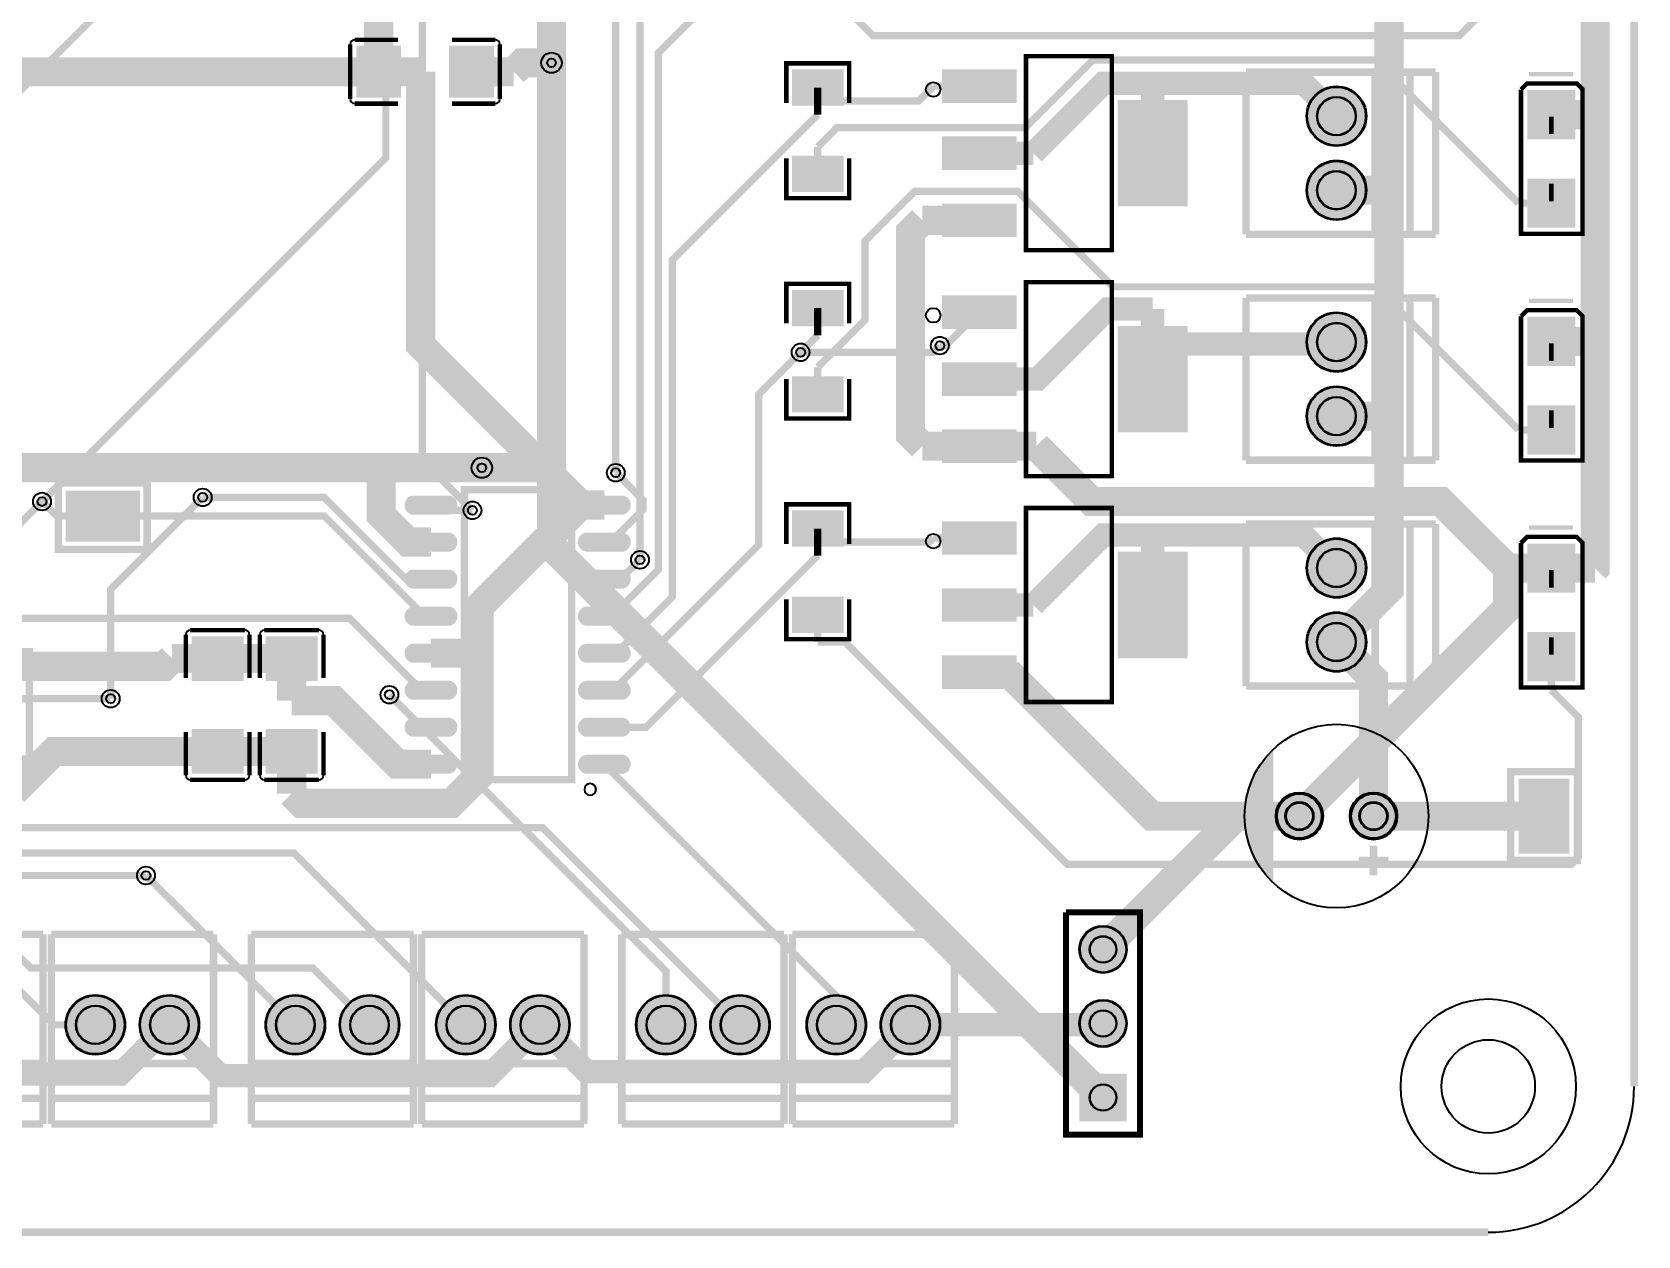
# Model space of a CAD drawing. Header units: millimetres. Extents: x 0 to 140, y -140 to 0.
# Drawn here: x 85.1 to 140.1, y -140.1 to -98.8 of the extents above; entities that cross this region are included whole.
import ezdxf

# ---------------------------------------------------------------- set-up
doc = ezdxf.new("R2010")
doc.units = ezdxf.units.MM
for name, color, linetype, true_color in [('BoardOutLine', 7, 'Continuous', 0xff00ff), ('BottomLayer', 7, 'Continuous', 0x0000ff), ('BottomSolderMaskLayer', 7, 'Continuous', 0xaa00ff), ('Document', 7, 'Continuous', 0xffffff), ('Hole', 7, 'Continuous', 0x222222), ('Multi-Layer', 7, 'Continuous', 0xc0c0c0), ('TopLayer', 7, 'Continuous', 0xff0000), ('TopPasteMaskLayer', 7, 'Continuous', 0x808080), ('TopSilkLayer', 7, 'Continuous', 0xffcc00), ('TopSolderMaskLayer', 7, 'Continuous', 0x800080)]:
    doc.layers.add(name, color=color, linetype=linetype, true_color=true_color)

msp = doc.modelspace()

# ---------------------------------------------------------------- hatches: boundary and pattern name
at = {"layer": 'BottomSolderMaskLayer'}
for points in [[(128.769, -101.727, 1), (130.82, -101.727, 1)], [(128.769, -104.267, 1), (130.82, -104.267, 1)], [(128.769, -109.474, 1), (130.82, -109.474, 1)], [(128.769, -112.014, 1), (130.82, -112.014, 1)], [(128.769, -117.221, 1), (130.82, -117.221, 1)], [(128.769, -119.761, 1), (130.82, -119.761, 1)], [(127.711, -125.73, 1), (129.337, -125.73, 1)], [(130.251, -125.73, 1), (131.877, -125.73, 1)], [(120.98, -130.302, 1), (122.606, -130.302, 1)], [(86.224, -132.888, 1), (88.275, -132.888, 1)], [(88.764, -132.888, 1), (90.815, -132.888, 1)], [(93.082, -132.888, 1), (95.133, -132.888, 1)], [(95.622, -132.888, 1), (97.673, -132.888, 1)], [(98.924, -132.888, 1), (100.975, -132.888, 1)], [(101.464, -132.888, 1), (103.515, -132.888, 1)], [(105.782, -132.888, 1), (107.833, -132.888, 1)], [(108.322, -132.888, 1), (110.373, -132.888, 1)], [(111.624, -132.888, 1), (113.675, -132.888, 1)], [(114.164, -132.888, 1), (116.215, -132.888, 1)], [(120.98, -132.842, 1), (122.606, -132.842, 1)], [(120.98, -136.195), (120.98, -134.569), (122.606, -134.569), (122.606, -136.195)]]:
    msp.add_hatch(color=256, dxfattribs=at).paths.add_polyline_path(points)
at = {"layer": 'Document'}
for points in [[(137.085, -101.743), (137.235, -101.743), (137.235, -102.343), (137.085, -102.343)], [(136.66, -104.418), (137.66, -104.418), (137.66, -104.268), (136.66, -104.268)], [(137.085, -104.643), (137.235, -104.643), (137.235, -104.043), (137.085, -104.043)], [(137.085, -109.519), (137.235, -109.519), (137.235, -110.119), (137.085, -110.119)], [(136.66, -112.194), (137.66, -112.194), (137.66, -112.044), (136.66, -112.044)], [(137.085, -112.419), (137.235, -112.419), (137.235, -111.819), (137.085, -111.819)], [(137.085, -117.295), (137.235, -117.295), (137.235, -117.895), (137.085, -117.895)], [(136.66, -119.97), (137.66, -119.97), (137.66, -119.82), (136.66, -119.82)], [(137.085, -120.195), (137.235, -120.195), (137.235, -119.595), (137.085, -119.595)]]:
    msp.add_hatch(color=256, dxfattribs=at).paths.add_polyline_path(points)
at = {"layer": 'Multi-Layer'}
for points in [[(128.794, -101.727, 1), (130.794, -101.727, 1)], [(128.794, -104.267, 1), (130.794, -104.267, 1)], [(128.794, -109.474, 1), (130.794, -109.474, 1)], [(128.794, -112.014, 1), (130.794, -112.014, 1)], [(128.794, -117.221, 1), (130.794, -117.221, 1)], [(128.794, -119.761, 1), (130.794, -119.761, 1)], [(127.762, -125.73, 1), (129.286, -125.73, 1)], [(130.302, -125.73, 1), (131.826, -125.73, 1)], [(121.006, -130.302, 1), (122.581, -130.302, 1)], [(86.249, -132.888, 1), (88.249, -132.888, 1)], [(88.789, -132.888, 1), (90.789, -132.888, 1)], [(93.107, -132.888, 1), (95.107, -132.888, 1)], [(95.647, -132.888, 1), (97.647, -132.888, 1)], [(98.949, -132.888, 1), (100.949, -132.888, 1)], [(101.489, -132.888, 1), (103.489, -132.888, 1)], [(105.807, -132.888, 1), (107.807, -132.888, 1)], [(108.347, -132.888, 1), (110.347, -132.888, 1)], [(111.649, -132.888, 1), (113.649, -132.888, 1)], [(114.189, -132.888, 1), (116.189, -132.888, 1)], [(121.006, -132.842, 1), (122.581, -132.842, 1)], [(121.006, -136.17), (121.006, -134.595), (122.581, -134.595), (122.581, -136.17)]]:
    msp.add_hatch(color=256, dxfattribs=at).paths.add_polyline_path(points)
at = {"layer": 'TopLayer'}
for points in [[(97.702, -101.067), (97.702, -99.339), (96.217, -99.339), (96.217, -101.067)], [(99.402, -101.067), (99.402, -99.339), (100.887, -99.339), (100.887, -101.067)], [(112.865, -101.35), (111.164, -101.35), (111.164, -100.143), (112.865, -100.143)], [(118.803, -101.247), (116.303, -101.247), (116.303, -100.147), (118.803, -100.147)], [(122.323, -104.797), (122.323, -101.197), (124.663, -101.197), (124.663, -104.797)], [(137.96, -100.858), (137.96, -102.493), (136.36, -102.493), (136.36, -100.858)], [(118.803, -103.547), (116.303, -103.547), (116.303, -102.447), (118.803, -102.447)], [(112.865, -103.1), (111.164, -103.1), (111.164, -104.308), (112.865, -104.308)], [(137.96, -103.892), (137.96, -105.527), (136.36, -105.527), (136.36, -103.892)], [(118.803, -105.847), (116.303, -105.847), (116.303, -104.747), (118.803, -104.747)], [(112.865, -108.912), (111.164, -108.912), (111.164, -107.704), (112.865, -107.704)], [(118.803, -108.994), (116.303, -108.994), (116.303, -107.894), (118.803, -107.894)], [(122.323, -112.544), (122.323, -108.944), (124.663, -108.944), (124.663, -112.544)], [(137.96, -108.634), (137.96, -110.269), (136.36, -110.269), (136.36, -108.634)], [(118.803, -111.294), (116.303, -111.294), (116.303, -110.194), (118.803, -110.194)], [(112.865, -110.662), (111.164, -110.662), (111.164, -111.869), (112.865, -111.869)], [(137.96, -111.669), (137.96, -113.304), (136.36, -113.304), (136.36, -111.669)], [(118.803, -113.594), (116.303, -113.594), (116.303, -112.494), (118.803, -112.494)], [(86.253, -114.593), (88.753, -114.593), (88.753, -116.293), (86.253, -116.293)], [(99.355, -114.762, -0.785398), (99.355, -115.362), (98.155, -115.362, -0.785398), (98.155, -114.762)], [(105.299, -114.762, -0.785398), (105.299, -115.362), (104.099, -115.362, -0.785398), (104.099, -114.762)], [(112.865, -116.473), (111.164, -116.473), (111.164, -115.266), (112.865, -115.266)], [(99.355, -116.032, -0.785398), (99.355, -116.632), (98.155, -116.632, -0.785398), (98.155, -116.032)], [(105.299, -116.032, -0.785398), (105.299, -116.632), (104.099, -116.632, -0.785398), (104.099, -116.032)], [(118.803, -116.741), (116.303, -116.741), (116.303, -115.641), (118.803, -115.641)], [(122.323, -120.291), (122.323, -116.691), (124.663, -116.691), (124.663, -120.291)], [(137.96, -116.41), (137.96, -118.045), (136.36, -118.045), (136.36, -116.41)], [(99.355, -117.302, -0.785398), (99.355, -117.902), (98.155, -117.902, -0.785398), (98.155, -117.302)], [(105.299, -117.302, -0.785398), (105.299, -117.902), (104.099, -117.902, -0.785398), (104.099, -117.302)], [(112.865, -118.223), (111.164, -118.223), (111.164, -119.431), (112.865, -119.431)], [(118.803, -119.041), (116.303, -119.041), (116.303, -117.941), (118.803, -117.941)], [(99.355, -118.572, -0.785398), (99.355, -119.172), (98.155, -119.172, -0.785398), (98.155, -118.572)], [(105.299, -118.572, -0.785398), (105.299, -119.172), (104.099, -119.172, -0.785398), (104.099, -118.572)], [(137.96, -119.445), (137.96, -121.08), (136.36, -121.08), (136.36, -119.445)], [(90.576, -121.07), (92.304, -121.07), (92.304, -119.585), (90.576, -119.585)], [(93.116, -121.07), (94.844, -121.07), (94.844, -119.585), (93.116, -119.585)], [(99.355, -119.842, -0.785398), (99.355, -120.442), (98.155, -120.442, -0.785398), (98.155, -119.842)], [(105.299, -119.842, -0.785398), (105.299, -120.442), (104.099, -120.442, -0.785398), (104.099, -119.842)], [(118.803, -121.341), (116.303, -121.341), (116.303, -120.241), (118.803, -120.241)], [(99.355, -121.112, -0.785398), (99.355, -121.712), (98.155, -121.712, -0.785398), (98.155, -121.112)], [(105.299, -121.112, -0.785398), (105.299, -121.712), (104.099, -121.712, -0.785398), (104.099, -121.112)], [(99.355, -122.382, -0.785398), (99.355, -122.982), (98.155, -122.982, -0.785398), (98.155, -122.382)], [(105.299, -122.382, -0.785398), (105.299, -122.982), (104.099, -122.982, -0.785398), (104.099, -122.382)], [(90.576, -122.77), (92.304, -122.77), (92.304, -124.255), (90.576, -124.255)], [(93.116, -122.77), (94.844, -122.77), (94.844, -124.255), (93.116, -124.255)], [(99.355, -123.652, -0.785398), (99.355, -124.252), (98.155, -124.252, -0.785398), (98.155, -123.652)], [(105.299, -123.652, -0.785398), (105.299, -124.252), (104.099, -124.252, -0.785398), (104.099, -123.652)], [(136.056, -126.98), (136.056, -124.48), (137.756, -124.48), (137.756, -126.98)]]:
    msp.add_hatch(color=256, dxfattribs=at).paths.add_polyline_path(points)
at = {"layer": 'TopPasteMaskLayer'}
for points in [[(97.702, -100.967), (97.702, -100.597), (97.602, -100.497), (97.297, -100.497), (97.197, -100.397), (97.197, -100.009), (97.297, -99.909), (97.602, -99.909), (97.702, -99.809), (97.702, -99.439), (97.602, -99.339), (96.317, -99.339), (96.217, -99.439), (96.217, -100.967), (96.317, -101.067), (97.602, -101.067)], [(99.402, -100.967), (99.402, -100.597), (99.502, -100.497), (99.807, -100.497), (99.907, -100.397), (99.907, -100.009), (99.807, -99.909), (99.502, -99.909), (99.402, -99.809), (99.402, -99.439), (99.502, -99.339), (100.787, -99.339), (100.887, -99.439), (100.887, -100.967), (100.787, -101.067), (99.502, -101.067)], [(112.765, -101.35), (112.403, -101.35), (112.303, -101.25), (112.303, -101.04), (112.203, -100.94), (111.825, -100.94), (111.725, -101.04), (111.725, -101.25), (111.625, -101.35), (111.264, -101.35), (111.164, -101.25), (111.164, -100.243), (111.264, -100.143), (112.765, -100.143), (112.865, -100.243), (112.865, -101.25)], [(118.803, -101.247), (116.303, -101.247), (116.303, -100.147), (118.803, -100.147)], [(122.323, -104.797), (122.323, -101.197), (124.663, -101.197), (124.663, -104.797)], [(136.46, -102.493), (136.831, -102.493), (136.931, -102.393), (136.931, -102.037), (137.031, -101.937), (137.29, -101.937), (137.39, -102.037), (137.39, -102.393), (137.49, -102.493), (137.86, -102.493), (137.96, -102.393), (137.96, -100.958), (137.86, -100.858), (136.46, -100.858), (136.36, -100.958), (136.36, -102.393)], [(118.803, -103.547), (116.303, -103.547), (116.303, -102.447), (118.803, -102.447)], [(112.765, -103.1), (112.403, -103.1), (112.303, -103.2), (112.303, -103.411), (112.203, -103.511), (111.825, -103.511), (111.725, -103.411), (111.725, -103.2), (111.625, -103.1), (111.264, -103.1), (111.164, -103.2), (111.164, -104.208), (111.264, -104.308), (112.765, -104.308), (112.865, -104.208), (112.865, -103.2)], [(137.86, -103.893), (137.49, -103.893), (137.39, -103.993), (137.39, -104.348), (137.29, -104.448), (137.031, -104.448), (136.931, -104.348), (136.931, -103.993), (136.831, -103.893), (136.46, -103.893), (136.36, -103.993), (136.36, -105.428), (136.46, -105.528), (137.86, -105.528), (137.96, -105.428), (137.96, -103.993)], [(118.803, -105.847), (116.303, -105.847), (116.303, -104.747), (118.803, -104.747)], [(112.765, -108.912), (112.403, -108.912), (112.303, -108.812), (112.303, -108.601), (112.203, -108.501), (111.825, -108.501), (111.725, -108.601), (111.725, -108.812), (111.625, -108.912), (111.264, -108.912), (111.164, -108.812), (111.164, -107.804), (111.264, -107.704), (112.765, -107.704), (112.865, -107.804), (112.865, -108.812)], [(118.803, -108.994), (116.303, -108.994), (116.303, -107.894), (118.803, -107.894)], [(122.323, -112.544), (122.323, -108.944), (124.663, -108.944), (124.663, -112.544)], [(136.46, -110.269), (136.831, -110.269), (136.931, -110.169), (136.931, -109.813), (137.031, -109.713), (137.29, -109.713), (137.39, -109.813), (137.39, -110.169), (137.49, -110.269), (137.86, -110.269), (137.96, -110.169), (137.96, -108.734), (137.86, -108.634), (136.46, -108.634), (136.36, -108.734), (136.36, -110.169)], [(118.803, -111.294), (116.303, -111.294), (116.303, -110.194), (118.803, -110.194)], [(112.765, -110.662), (112.403, -110.662), (112.303, -110.762), (112.303, -110.972), (112.203, -111.072), (111.825, -111.072), (111.725, -110.972), (111.725, -110.762), (111.625, -110.662), (111.264, -110.662), (111.164, -110.762), (111.164, -111.769), (111.264, -111.869), (112.765, -111.869), (112.865, -111.769), (112.865, -110.762)], [(137.86, -111.669), (137.49, -111.669), (137.39, -111.769), (137.39, -112.125), (137.29, -112.225), (137.031, -112.225), (136.931, -112.125), (136.931, -111.769), (136.831, -111.669), (136.46, -111.669), (136.36, -111.769), (136.36, -113.204), (136.46, -113.304), (137.86, -113.304), (137.96, -113.204), (137.96, -111.769)], [(118.803, -113.594), (116.303, -113.594), (116.303, -112.494), (118.803, -112.494)], [(86.253, -114.593), (88.753, -114.593), (88.753, -116.293), (86.253, -116.293)], [(99.355, -114.762, -0.785398), (99.355, -115.362), (98.155, -115.362, -0.785398), (98.155, -114.762)], [(105.299, -114.762, -0.785398), (105.299, -115.362), (104.099, -115.362, -0.785398), (104.099, -114.762)], [(112.765, -116.473), (112.403, -116.473), (112.303, -116.373), (112.303, -116.163), (112.203, -116.063), (111.825, -116.063), (111.725, -116.163), (111.725, -116.373), (111.625, -116.473), (111.264, -116.473), (111.164, -116.373), (111.164, -115.366), (111.264, -115.266), (112.765, -115.266), (112.865, -115.366), (112.865, -116.373)], [(99.355, -116.032, -0.785398), (99.355, -116.632), (98.155, -116.632, -0.785398), (98.155, -116.032)], [(105.299, -116.032, -0.785398), (105.299, -116.632), (104.099, -116.632, -0.785398), (104.099, -116.032)], [(118.803, -116.741), (116.303, -116.741), (116.303, -115.641), (118.803, -115.641)], [(122.323, -120.291), (122.323, -116.691), (124.663, -116.691), (124.663, -120.291)], [(136.46, -118.045), (136.831, -118.045), (136.931, -117.945), (136.931, -117.589), (137.031, -117.489), (137.29, -117.489), (137.39, -117.589), (137.39, -117.945), (137.49, -118.045), (137.86, -118.045), (137.96, -117.945), (137.96, -116.51), (137.86, -116.41), (136.46, -116.41), (136.36, -116.51), (136.36, -117.945)], [(99.355, -117.302, -0.785398), (99.355, -117.902), (98.155, -117.902, -0.785398), (98.155, -117.302)], [(105.299, -117.302, -0.785398), (105.299, -117.902), (104.099, -117.902, -0.785398), (104.099, -117.302)], [(112.765, -118.223), (112.403, -118.223), (112.303, -118.323), (112.303, -118.534), (112.203, -118.634), (111.825, -118.634), (111.725, -118.534), (111.725, -118.323), (111.625, -118.223), (111.264, -118.223), (111.164, -118.323), (111.164, -119.331), (111.264, -119.431), (112.765, -119.431), (112.865, -119.331), (112.865, -118.323)], [(118.803, -119.041), (116.303, -119.041), (116.303, -117.941), (118.803, -117.941)], [(99.355, -118.572, -0.785398), (99.355, -119.172), (98.155, -119.172, -0.785398), (98.155, -118.572)], [(105.299, -118.572, -0.785398), (105.299, -119.172), (104.099, -119.172, -0.785398), (104.099, -118.572)], [(137.86, -119.445), (137.49, -119.445), (137.39, -119.545), (137.39, -119.901), (137.29, -120.001), (137.031, -120.001), (136.931, -119.901), (136.931, -119.545), (136.831, -119.445), (136.46, -119.445), (136.36, -119.545), (136.36, -120.98), (136.46, -121.08), (137.86, -121.08), (137.96, -120.98), (137.96, -119.545)], [(90.676, -121.07), (91.046, -121.07), (91.146, -120.97), (91.146, -120.665), (91.246, -120.565), (91.634, -120.565), (91.734, -120.665), (91.734, -120.97), (91.834, -121.07), (92.204, -121.07), (92.304, -120.97), (92.304, -119.685), (92.204, -119.585), (90.676, -119.585), (90.576, -119.685), (90.576, -120.97)], [(93.216, -121.07), (93.586, -121.07), (93.686, -120.97), (93.686, -120.665), (93.786, -120.565), (94.174, -120.565), (94.274, -120.665), (94.274, -120.97), (94.374, -121.07), (94.744, -121.07), (94.844, -120.97), (94.844, -119.685), (94.744, -119.585), (93.216, -119.585), (93.116, -119.685), (93.116, -120.97)], [(99.355, -119.842, -0.785398), (99.355, -120.442), (98.155, -120.442, -0.785398), (98.155, -119.842)], [(105.299, -119.842, -0.785398), (105.299, -120.442), (104.099, -120.442, -0.785398), (104.099, -119.842)], [(118.803, -121.341), (116.303, -121.341), (116.303, -120.241), (118.803, -120.241)], [(99.355, -121.112, -0.785398), (99.355, -121.712), (98.155, -121.712, -0.785398), (98.155, -121.112)], [(105.299, -121.112, -0.785398), (105.299, -121.712), (104.099, -121.712, -0.785398), (104.099, -121.112)], [(99.355, -122.382, -0.785398), (99.355, -122.982), (98.155, -122.982, -0.785398), (98.155, -122.382)], [(105.299, -122.382, -0.785398), (105.299, -122.982), (104.099, -122.982, -0.785398), (104.099, -122.382)], [(90.676, -122.77), (91.046, -122.77), (91.146, -122.87), (91.146, -123.175), (91.246, -123.275), (91.634, -123.275), (91.734, -123.175), (91.734, -122.87), (91.834, -122.77), (92.204, -122.77), (92.304, -122.87), (92.304, -124.155), (92.204, -124.255), (90.676, -124.255), (90.576, -124.155), (90.576, -122.87)], [(93.216, -122.77), (93.586, -122.77), (93.686, -122.87), (93.686, -123.175), (93.786, -123.275), (94.174, -123.275), (94.274, -123.175), (94.274, -122.87), (94.374, -122.77), (94.744, -122.77), (94.844, -122.87), (94.844, -124.155), (94.744, -124.255), (93.216, -124.255), (93.116, -124.155), (93.116, -122.87)], [(99.355, -123.652, -0.785398), (99.355, -124.252), (98.155, -124.252, -0.785398), (98.155, -123.652)], [(105.299, -123.652, -0.785398), (105.299, -124.252), (104.099, -124.252, -0.785398), (104.099, -123.652)], [(136.056, -126.98), (136.056, -124.48), (137.756, -124.48), (137.756, -126.98)]]:
    msp.add_hatch(color=256, dxfattribs=at).paths.add_polyline_path(points)
at = {"layer": 'TopSilkLayer'}
for points in [[(136.399, -100.359), (137.901, -100.359), (137.901, -100.206), (136.399, -100.206)], [(136.399, -108.135), (137.901, -108.135), (137.901, -107.983), (136.399, -107.983)], [(136.399, -115.911), (137.901, -115.911), (137.901, -115.759), (136.399, -115.759)], [(127.635, -128.016), (127.577, -127.962), (127.52, -127.907), (127.465, -127.85), (127.411, -127.792), (127.359, -127.733), (127.308, -127.672), (127.259, -127.609), (127.211, -127.546), (127.166, -127.481), (127.121, -127.416), (127.079, -127.349), (127.038, -127.281), (126.999, -127.212), (126.962, -127.142), (126.926, -127.071), (126.893, -126.999), (126.861, -126.927), (126.831, -126.853), (126.803, -126.779), (126.777, -126.704), (126.753, -126.629), (126.731, -126.552), (126.711, -126.476), (126.693, -126.399), (126.676, -126.321), (126.662, -126.243), (126.65, -126.165), (126.64, -126.086), (126.632, -126.007), (126.626, -125.928), (126.622, -125.849), (126.62, -125.77), (126.62, -125.691), (126.622, -125.611), (126.626, -125.532), (126.632, -125.453), (126.64, -125.374), (126.65, -125.296), (126.662, -125.217), (126.676, -125.139), (126.693, -125.062), (126.711, -124.985), (126.731, -124.908), (126.753, -124.832), (126.777, -124.756), (126.803, -124.682), (126.831, -124.607), (126.861, -124.534), (126.893, -124.461), (126.926, -124.39), (126.962, -124.319), (126.999, -124.249), (127.038, -124.18), (127.079, -124.112), (127.121, -124.045), (127.166, -123.979), (127.211, -123.914), (127.259, -123.851), (127.308, -123.789), (127.359, -123.728), (127.411, -123.668), (127.465, -123.61), (127.52, -123.553), (127.577, -123.498), (127.635, -123.444)]]:
    msp.add_hatch(color=256, dxfattribs=at).paths.add_polyline_path(points)
at = {"layer": 'TopSolderMaskLayer'}
for points in [[(97.727, -101.092), (97.727, -99.313), (96.191, -99.313), (96.191, -101.092)], [(99.377, -101.092), (99.377, -99.313), (100.912, -99.313), (100.912, -101.092)], [(112.9, -101.368), (111.128, -101.368), (111.128, -100.125), (112.9, -100.125)], [(118.829, -101.273), (116.278, -101.273), (116.278, -100.122), (118.829, -100.122)], [(128.769, -101.727, 1), (130.82, -101.727, 1)], [(122.298, -104.823), (122.298, -101.172), (124.689, -101.172), (124.689, -104.823)], [(137.985, -100.832), (137.985, -102.519), (136.335, -102.519), (136.335, -100.832)], [(118.829, -103.573), (116.278, -103.573), (116.278, -102.422), (118.829, -102.422)], [(112.9, -103.082), (111.128, -103.082), (111.128, -104.326), (112.9, -104.326)], [(128.769, -104.267, 1), (130.82, -104.267, 1)], [(137.985, -103.867), (137.985, -105.553), (136.335, -105.553), (136.335, -103.867)], [(118.829, -105.873), (116.278, -105.873), (116.278, -104.722), (118.829, -104.722)], [(112.9, -108.93), (111.128, -108.93), (111.128, -107.686), (112.9, -107.686)], [(118.829, -109.02), (116.278, -109.02), (116.278, -107.869), (118.829, -107.869)], [(122.298, -112.57), (122.298, -108.919), (124.689, -108.919), (124.689, -112.57)], [(128.769, -109.474, 1), (130.82, -109.474, 1)], [(137.985, -108.608), (137.985, -110.295), (136.335, -110.295), (136.335, -108.608)], [(118.829, -111.32), (116.278, -111.32), (116.278, -110.169), (118.829, -110.169)], [(112.9, -110.644), (111.128, -110.644), (111.128, -111.887), (112.9, -111.887)], [(128.769, -112.014, 1), (130.82, -112.014, 1)], [(137.985, -111.643), (137.985, -113.33), (136.335, -113.33), (136.335, -111.643)], [(118.829, -113.62), (116.278, -113.62), (116.278, -112.469), (118.829, -112.469)], [(86.228, -114.568), (88.778, -114.568), (88.778, -116.318), (86.228, -116.318)], [(99.406, -114.737, -0.785398), (99.406, -115.388), (98.105, -115.388, -0.785398), (98.105, -114.737)], [(105.35, -114.737, -0.785398), (105.35, -115.388), (104.048, -115.388, -0.785398), (104.048, -114.737)], [(112.9, -116.491), (111.128, -116.491), (111.128, -115.248), (112.9, -115.248)], [(99.406, -116.007, -0.785398), (99.406, -116.658), (98.105, -116.658, -0.785398), (98.105, -116.007)], [(105.35, -116.007, -0.785398), (105.35, -116.658), (104.048, -116.658, -0.785398), (104.048, -116.007)], [(118.829, -116.767), (116.278, -116.767), (116.278, -115.616), (118.829, -115.616)], [(122.298, -120.317), (122.298, -116.666), (124.689, -116.666), (124.689, -120.317)], [(128.769, -117.221, 1), (130.82, -117.221, 1)], [(137.985, -116.384), (137.985, -118.071), (136.335, -118.071), (136.335, -116.384)], [(99.406, -117.277, -0.785398), (99.406, -117.928), (98.105, -117.928, -0.785398), (98.105, -117.277)], [(105.35, -117.277, -0.785398), (105.35, -117.928), (104.048, -117.928, -0.785398), (104.048, -117.277)], [(112.9, -118.205), (111.128, -118.205), (111.128, -119.449), (112.9, -119.449)], [(118.829, -119.067), (116.278, -119.067), (116.278, -117.916), (118.829, -117.916)], [(99.406, -118.547, -0.785398), (99.406, -119.198), (98.105, -119.198, -0.785398), (98.105, -118.547)], [(105.35, -118.547, -0.785398), (105.35, -119.198), (104.048, -119.198, -0.785398), (104.048, -118.547)], [(128.769, -119.761, 1), (130.82, -119.761, 1)], [(137.985, -119.419), (137.985, -121.106), (136.335, -121.106), (136.335, -119.419)], [(90.547, -121.092), (92.334, -121.092), (92.334, -119.563), (90.547, -119.563)], [(93.087, -121.092), (94.874, -121.092), (94.874, -119.563), (93.087, -119.563)], [(99.406, -119.817, -0.785398), (99.406, -120.468), (98.105, -120.468, -0.785398), (98.105, -119.817)], [(105.35, -119.817, -0.785398), (105.35, -120.468), (104.048, -120.468, -0.785398), (104.048, -119.817)], [(118.829, -121.367), (116.278, -121.367), (116.278, -120.216), (118.829, -120.216)], [(99.406, -121.087, -0.785398), (99.406, -121.738), (98.105, -121.738, -0.785398), (98.105, -121.087)], [(105.35, -121.087, -0.785398), (105.35, -121.738), (104.048, -121.738, -0.785398), (104.048, -121.087)], [(90.547, -122.748), (92.334, -122.748), (92.334, -124.277), (90.547, -124.277)], [(93.087, -122.748), (94.874, -122.748), (94.874, -124.277), (93.087, -124.277)], [(99.406, -122.357, -0.785398), (99.406, -123.008), (98.105, -123.008, -0.785398), (98.105, -122.357)], [(105.35, -122.357, -0.785398), (105.35, -123.008), (104.048, -123.008, -0.785398), (104.048, -122.357)], [(99.406, -123.627, -0.785398), (99.406, -124.278), (98.105, -124.278, -0.785398), (98.105, -123.627)], [(105.35, -123.627, -0.785398), (105.35, -124.278), (104.048, -124.278, -0.785398), (104.048, -123.627)], [(127.711, -125.73, 1), (129.337, -125.73, 1)], [(130.251, -125.73, 1), (131.877, -125.73, 1)], [(136.039, -127.017), (136.039, -124.443), (137.773, -124.443), (137.773, -127.017)], [(120.98, -130.302, 1), (122.606, -130.302, 1)], [(86.224, -132.888, 1), (88.275, -132.888, 1)], [(88.764, -132.888, 1), (90.815, -132.888, 1)], [(93.082, -132.888, 1), (95.133, -132.888, 1)], [(95.622, -132.888, 1), (97.673, -132.888, 1)], [(98.924, -132.888, 1), (100.975, -132.888, 1)], [(101.464, -132.888, 1), (103.515, -132.888, 1)], [(105.782, -132.888, 1), (107.833, -132.888, 1)], [(108.322, -132.888, 1), (110.373, -132.888, 1)], [(111.624, -132.888, 1), (113.675, -132.888, 1)], [(114.164, -132.888, 1), (116.215, -132.888, 1)], [(120.98, -132.842, 1), (122.606, -132.842, 1)], [(120.98, -136.195), (120.98, -134.569), (122.606, -134.569), (122.606, -136.195)]]:
    msp.add_hatch(color=256, dxfattribs=at).paths.add_polyline_path(points)

# ---------------------------------------------------------------- linework, layer by layer
at = {"layer": 'BoardOutLine', "const_width": 0.254}
for points in [[(140, -5), (140, -135)], [(135, -140), (5, -140)]]:
    msp.add_lwpolyline(points, dxfattribs=at)
at = {"layer": 'BoardOutLine'}
msp.add_arc((135, -135), 5, 270, 0, dxfattribs=at)
at = {"layer": 'BottomLayer'}
for points, const_width in [([(96.576, -49.755), (96.361, -49.541), (96.361, -48.759), (96.807, -48.313), (97.385, -48.313), (98.456, -49.385), (98.456, -113.524), (100.177, -115.245)], 0.25), ([(85.422, -114.943), (97.207, -103.158), (97.207, -49.078), (97.074, -48.946)], 0.25), ([(105.088, -113.955), (105.088, -94.724), (106.759, -93.053), (106.759, -78.503)], 0.25), ([(102.887, -80.052), (102.887, -99.895)], 1), ([(69.85, -106.68), (70.924, -107.754), (77.781, -107.754), (89.99, -95.545), (89.99, -87.049), (88.9, -85.959)], 0.25), ([(105.919, -116.942), (105.919, -94.532), (114.827, -85.624)], 0.25), ([(131.597, -96.52), (131.597, -104.267)], 1), ([(102.887, -113.783), (102.887, -99.895)], 1), ([(131.597, -104.267), (129.794, -104.267)], 1), ([(131.597, -104.267), (131.597, -112.014)], 1), ([(116.199, -109.594), (115.967, -109.826), (111.425, -109.826)], 0.25), ([(131.597, -112.014), (129.794, -112.014)], 1), ([(131.597, -112.014), (131.597, -117.958), (129.794, -119.761)], 1), ([(102.887, -113.783), (100.499, -113.783)], 1), ([(121.793, -135.382), (102.887, -116.476), (102.887, -113.783)], 1), ([(81.259, -117.537), (82.828, -117.537), (85.422, -114.943)], 0.25), ([(87.776, -121.706), (87.776, -117.953), (90.928, -114.8)], 0.25), ([(129.794, -119.761), (131.064, -121.031), (131.064, -125.73)], 1), ([(106.807, -132.888), (106.807, -131.046), (97.33, -121.569)], 0.25), ([(128.524, -125.73), (126.365, -125.73), (121.793, -130.302)], 1), ([(88.986, -127.767), (94.107, -132.888)], 0.25)]:
    msp.add_lwpolyline(points, dxfattribs=dict(at, const_width=const_width))
at = {"layer": 'BottomSolderMaskLayer'}
for centre, radius in [((129.794, -101.727), 1.025), ((129.794, -101.727), 0.667), ((129.794, -104.267), 1.025), ((129.794, -104.267), 0.667), ((129.794, -109.474), 1.025), ((129.794, -109.474), 0.667), ((129.794, -112.014), 1.025), ((129.794, -112.014), 0.667), ((129.794, -117.221), 1.025), ((129.794, -117.221), 0.667), ((129.794, -119.761), 1.025), ((129.794, -119.761), 0.667), ((128.524, -125.73), 0.813), ((131.064, -125.73), 0.813), ((128.524, -125.73), 0.488), ((131.064, -125.73), 0.488), ((121.793, -130.302), 0.813), ((121.793, -130.302), 0.459), ((87.249, -132.888), 1.025), ((89.789, -132.888), 1.025), ((94.107, -132.888), 1.025), ((96.647, -132.888), 1.025), ((99.949, -132.888), 1.025), ((102.489, -132.888), 1.025), ((106.807, -132.888), 1.025), ((109.347, -132.888), 1.025), ((112.649, -132.888), 1.025), ((115.189, -132.888), 1.025), ((121.793, -132.842), 0.813), ((87.249, -132.888), 0.667), ((89.789, -132.888), 0.667), ((94.107, -132.888), 0.667), ((96.647, -132.888), 0.667), ((99.949, -132.888), 0.667), ((102.489, -132.888), 0.667), ((106.807, -132.888), 0.667), ((109.347, -132.888), 0.667), ((112.649, -132.888), 0.667), ((115.189, -132.888), 0.667), ((121.793, -132.842), 0.459), ((121.793, -135.382), 0.459)]:
    msp.add_circle(centre, radius, dxfattribs=at)
at = {"layer": 'Document'}
for centre, radius in [((115.972, -100.809), 0.25), ((115.972, -108.557), 0.25), ((115.972, -116.304), 0.25), ((135.001, -135), 3)]:
    msp.add_circle(centre, radius, dxfattribs=at)
at = {"layer": 'Hole'}
for centre, radius in [((102.887, -99.895), 0.15), ((116.199, -109.594), 0.153), ((111.425, -109.826), 0.153), ((100.499, -113.783), 0.15), ((105.088, -113.955), 0.153), ((85.422, -114.943), 0.153), ((90.928, -114.8), 0.153), ((100.177, -115.245), 0.153), ((105.919, -116.942), 0.153), ((87.776, -121.706), 0.153), ((97.33, -121.569), 0.153), ((88.986, -127.767), 0.153)]:
    msp.add_circle(centre, radius, dxfattribs=at)
at = {"layer": 'Multi-Layer'}
for centre, radius in [((102.887, -99.895), 0.35), ((129.794, -101.727), 1), ((129.794, -101.727), 0.65), ((129.794, -104.267), 1), ((129.794, -104.267), 0.65), ((129.794, -109.474), 1), ((129.794, -109.474), 0.65), ((111.425, -109.826), 0.305), ((116.199, -109.594), 0.305), ((129.794, -112.014), 1), ((129.794, -112.014), 0.65), ((100.499, -113.783), 0.35), ((105.088, -113.955), 0.305), ((85.422, -114.943), 0.305), ((90.928, -114.8), 0.305), ((100.177, -115.245), 0.305), ((105.919, -116.942), 0.305), ((129.794, -117.221), 1), ((129.794, -117.221), 0.65), ((129.794, -119.761), 1), ((129.794, -119.761), 0.65), ((87.776, -121.706), 0.305), ((97.33, -121.569), 0.305), ((128.524, -125.73), 0.762), ((128.524, -125.73), 0.457), ((131.064, -125.73), 0.762), ((131.064, -125.73), 0.457), ((88.986, -127.767), 0.305), ((121.793, -130.302), 0.787), ((121.793, -130.302), 0.445), ((87.249, -132.888), 1), ((89.789, -132.888), 1), ((94.107, -132.888), 1), ((96.647, -132.888), 1), ((99.949, -132.888), 1), ((102.489, -132.888), 1), ((106.807, -132.888), 1), ((109.347, -132.888), 1), ((112.649, -132.888), 1), ((115.189, -132.888), 1), ((121.793, -132.842), 0.787), ((87.249, -132.888), 0.65), ((89.789, -132.888), 0.65), ((94.107, -132.888), 0.65), ((96.647, -132.888), 0.65), ((99.949, -132.888), 0.65), ((102.489, -132.888), 0.65), ((106.807, -132.888), 0.65), ((109.347, -132.888), 0.65), ((112.649, -132.888), 0.65), ((115.189, -132.888), 0.65), ((121.793, -132.842), 0.445), ((135, -135), 1.6), ((121.793, -135.382), 0.445)]:
    msp.add_circle(centre, radius, dxfattribs=at)
at = {"layer": 'TopLayer'}
for points, const_width in [([(138.661, -93.899), (138.662, -93.9), (138.662, -101.674), (138.661, -101.675)], 1), ([(104.699, -118.872), (104.957, -118.872), (106.55, -117.279), (106.55, -99.561), (111.567, -94.544), (112.014, -94.544)], 0.25), ([(136.035, -96.934), (134.006, -98.962), (113.904, -98.962), (112.014, -97.072)], 0.25), ([(96.959, -97.75), (96.959, -100.203)], 1), ([(102.887, -99.895), (101.896, -99.895), (101.588, -100.203)], 1), ([(96.959, -100.203), (83.76, -100.203), (77.343, -106.62)], 1), ([(96.959, -100.203), (98.403, -100.203)], 1), ([(103.889, -115.062), (98.403, -109.576), (98.403, -100.203)], 1), ([(100.145, -100.203), (101.588, -100.203)], 1), ([(112.014, -102.775), (112.669, -102.121), (119.13, -102.121), (121.449, -99.801), (131.126, -99.801), (136.035, -104.71)], 0.25), ([(112.014, -101.211), (115.464, -101.211), (115.978, -100.697)], 0.25), ([(112.014, -100.747), (112.014, -101.211)], 0.25), ([(117.553, -100.697), (115.978, -100.697)], 0.25), ([(119.404, -102.997), (121.804, -100.597), (123.493, -100.597)], 0.8), ([(123.493, -100.597), (128.664, -100.597), (129.794, -101.727)], 0.8), ([(123.493, -102.997), (123.493, -100.597)], 0.8), ([(123.493, -102.997), (123.493, -100.597)], 0.8), ([(112.014, -101.211), (112.014, -101.676)], 0.25), ([(137.16, -101.675), (138.361, -101.675)], 1), ([(138.361, -101.675), (138.661, -101.675)], 1), ([(138.661, -101.675), (138.662, -101.676), (138.662, -109.45), (138.661, -109.452)], 1), ([(104.699, -120.142), (105.1, -120.142), (107.029, -118.213), (107.029, -106.661), (112.014, -101.676)], 0.25), ([(112.014, -103.704), (112.014, -102.775)], 0.25), ([(117.553, -102.997), (119.404, -102.997)], 0.8), ([(112.014, -110.337), (113.634, -108.717), (113.634, -106.003), (115.327, -104.309), (118.866, -104.309), (122.137, -107.58), (131.128, -107.58), (136.035, -112.486)], 0.25), ([(115.603, -105.297), (115.192, -105.708), (115.192, -112.634), (115.603, -113.044)], 1), ([(117.553, -105.297), (115.603, -105.297)], 1), ([(137.16, -104.71), (136.035, -104.71)], 0.25), ([(112.014, -108.773), (112.014, -108.308)], 0.25), ([(116.199, -109.594), (116.404, -109.594), (117.553, -108.444)], 0.25), ([(123.493, -108.344), (121.944, -108.344), (119.544, -110.744), (117.553, -110.744)], 0.8), ([(123.493, -109.544), (123.493, -108.344)], 0.8), ([(112.014, -108.773), (112.014, -109.237)], 0.25), ([(137.16, -109.452), (138.361, -109.452)], 1), ([(138.361, -109.452), (138.661, -109.452)], 1), ([(138.661, -109.452), (138.662, -109.453), (138.662, -117.227), (138.661, -117.228)], 1), ([(111.425, -109.826), (112.014, -109.237)], 0.25), ([(123.493, -109.544), (129.725, -109.544), (129.794, -109.474)], 0.8), ([(123.493, -110.744), (123.493, -109.544)], 0.8), ([(104.699, -121.412), (105.006, -121.412), (109.987, -116.431), (109.987, -111.264), (111.425, -109.826)], 0.25), ([(112.014, -111.266), (112.014, -110.337)], 0.25), ([(117.553, -113.044), (115.603, -113.044)], 1), ([(117.553, -113.044), (119.504, -113.044)], 1), ([(135.66, -117.228), (133.371, -114.94), (121.399, -114.94), (119.504, -113.044)], 1), ([(137.16, -112.486), (136.035, -112.486)], 0.25), ([(83.891, -113.941), (84.049, -113.783), (97.046, -113.783)], 1), ([(98.755, -116.332), (97.969, -116.332), (97.046, -115.409), (97.046, -113.783)], 1), ([(97.046, -113.783), (100.499, -113.783)], 1), ([(104.699, -116.332), (104.915, -116.332), (106.026, -115.222), (106.026, -114.893), (105.088, -113.955)], 0.25), ([(85.928, -115.443), (85.427, -114.943), (85.422, -114.943)], 0.25), ([(90.928, -114.8), (95.094, -114.8), (97.896, -117.602), (98.755, -117.602)], 0.25), ([(100.177, -115.245), (98.938, -115.245), (98.755, -115.062)], 0.25), ([(100.408, -120.142), (100.408, -118.543), (103.889, -115.062)], 1), ([(103.889, -115.062), (104.699, -115.062)], 1), ([(87.503, -115.443), (85.928, -115.443)], 0.25), ([(98.755, -118.872), (98.527, -118.872), (95.098, -115.443), (87.503, -115.443)], 0.25), ([(112.014, -115.869), (112.014, -116.334)], 0.25), ([(112.014, -116.334), (115.835, -116.334), (115.978, -116.191)], 0.25), ([(117.553, -116.191), (115.978, -116.191)], 0.25), ([(119.404, -118.491), (121.804, -116.091), (123.493, -116.091)], 0.8), ([(123.493, -116.091), (128.664, -116.091), (129.794, -117.221)], 0.8), ([(123.493, -118.491), (123.493, -116.091)], 0.8), ([(123.493, -118.491), (123.493, -116.091)], 0.8), ([(104.699, -122.682), (106.131, -122.682), (112.014, -116.799)], 0.25), ([(112.014, -116.334), (112.014, -116.799)], 0.25), ([(104.699, -117.602), (105.259, -117.602), (105.919, -116.942)], 0.25), ([(135.66, -117.228), (135.66, -118.595), (128.524, -125.73)], 1), ([(136.41, -117.228), (135.66, -117.228)], 1), ([(137.16, -117.228), (136.41, -117.228)], 1), ([(137.768, -117.228), (137.16, -117.228)], 1), ([(137.768, -117.228), (138.661, -117.228)], 1), ([(117.553, -118.491), (119.404, -118.491)], 0.8), ([(81.915, -118.948), (81.915, -119.889), (83.732, -121.706), (87.776, -121.706)], 0.25), ([(89.876, -120.328), (89.608, -120.596), (83.935, -120.596), (83.185, -119.846), (83.185, -118.948)], 1), ([(98.755, -121.412), (98.43, -121.412), (95.966, -118.948), (84.455, -118.948)], 0.25), ([(112.014, -118.827), (112.014, -119.756)], 0.25), ([(79.375, -119.808), (81.517, -121.95), (82.268, -121.95), (84.833, -124.514)], 1), ([(90.658, -120.328), (89.876, -120.328)], 1), ([(90.658, -120.328), (91.44, -120.328)], 1), ([(91.44, -120.328), (93.98, -120.328)], 1), ([(100.408, -120.142), (100.408, -124.336), (99.453, -125.292), (94.316, -125.292), (93.98, -124.956)], 1), ([(93.98, -120.328), (93.98, -121.771)], 1), ([(100.408, -120.142), (98.755, -120.142)], 1), ([(112.014, -119.756), (112.943, -119.756), (120.575, -127.388), (137.831, -127.388), (138.083, -127.136), (138.083, -122.328), (137.16, -121.405)], 0.25), ([(117.553, -120.791), (118.529, -120.791)], 1), ([(118.529, -120.791), (123.468, -125.73), (128.524, -125.73)], 1), ([(137.16, -120.263), (137.16, -121.405)], 0.25), ([(98.755, -123.952), (97.605, -123.952), (95.423, -121.771), (93.98, -121.771)], 1), ([(97.33, -121.569), (98.443, -122.682), (98.755, -122.682)], 0.25), ([(84.833, -124.514), (85.834, -123.513), (91.44, -123.513)], 1), ([(91.44, -123.513), (93.98, -123.513)], 1), ([(93.98, -123.513), (93.98, -124.956)], 1), ([(104.699, -123.952), (112.649, -131.902), (112.649, -132.888)], 0.25), ([(84.455, -124.892), (84.833, -124.514)], 1), ([(78.105, -124.892), (78.105, -125.17), (85.823, -132.888), (87.249, -132.888)], 0.25), ([(79.375, -124.892), (79.375, -125.286), (85.025, -130.936), (94.695, -130.936), (96.647, -132.888)], 0.25), ([(80.645, -124.892), (80.645, -125.108), (83.304, -127.767), (88.986, -127.767)], 0.25), ([(99.949, -132.888), (94.059, -126.998), (83.591, -126.998), (81.915, -125.322), (81.915, -124.892)], 0.25), ([(83.185, -124.892), (83.185, -125.108), (84.204, -126.127), (102.586, -126.127), (109.347, -132.888)], 0.25), ([(131.064, -125.73), (136.906, -125.73)], 1), ([(89.789, -132.888), (88.106, -134.572), (78.772, -134.572), (77.089, -132.888)], 0.8), ([(89.789, -132.888), (91.529, -134.628), (100.75, -134.628), (102.489, -132.888)], 0.8), ([(102.489, -132.888), (104.096, -134.495), (113.583, -134.495), (115.189, -132.888)], 0.8), ([(115.189, -132.888), (121.747, -132.888), (121.793, -132.842)], 0.8)]:
    msp.add_lwpolyline(points, dxfattribs=dict(at, const_width=const_width))
at = {"layer": 'TopSilkLayer'}
for points, const_width in [([(96.141, -99.11), (97.626, -99.11)], 0.152), ([(100.963, -99.11), (99.478, -99.11)], 0.152), ([(95.988, -101.143), (95.988, -99.263)], 0.152), ([(101.115, -101.143), (101.115, -99.263)], 0.152), ([(113.093, -101.274), (113.093, -99.914), (110.935, -99.914), (110.935, -101.274)], 0.152), ([(126.694, -100.217), (126.694, -105.777)], 0.254), ([(133.194, -100.217), (126.694, -100.217)], 0.254), ([(131.121, -100.217), (131.121, -105.777)], 0.254), ([(132.319, -100.217), (132.319, -105.777)], 0.254), ([(133.194, -100.217), (133.194, -105.777)], 0.254), ([(137.95, -100.603), (138.03, -100.603), (138.23, -100.803), (138.23, -105.763), (136.12, -105.763), (136.12, -100.813)], 0.15), ([(137.95, -100.603), (136.33, -100.603), (136.12, -100.813)], 0.15), ([(97.626, -101.296), (96.141, -101.296)], 0.152), ([(99.478, -101.296), (100.963, -101.296)], 0.152), ([(113.093, -103.177), (113.093, -104.537), (110.935, -104.537), (110.935, -103.177)], 0.152), ([(133.194, -105.777), (126.694, -105.777)], 0.254), ([(113.093, -108.836), (113.093, -107.476), (110.935, -107.476), (110.935, -108.836)], 0.152), ([(126.694, -107.964), (126.694, -113.524)], 0.254), ([(133.194, -107.964), (126.694, -107.964)], 0.254), ([(131.121, -107.964), (131.121, -113.524)], 0.254), ([(132.319, -107.964), (132.319, -113.524)], 0.254), ([(133.194, -107.964), (133.194, -113.524)], 0.254), ([(137.95, -108.379), (138.03, -108.379), (138.23, -108.579), (138.23, -113.539), (136.12, -113.539), (136.12, -108.589)], 0.15), ([(137.95, -108.379), (136.33, -108.379), (136.12, -108.589)], 0.15), ([(113.093, -110.738), (113.093, -112.098), (110.935, -112.098), (110.935, -110.738)], 0.152), ([(133.194, -113.524), (126.694, -113.524)], 0.254), ([(113.093, -116.397), (113.093, -115.037), (110.935, -115.037), (110.935, -116.397)], 0.152), ([(126.694, -115.711), (126.694, -121.271)], 0.254), ([(133.194, -115.711), (126.694, -115.711)], 0.254), ([(131.121, -115.711), (131.121, -121.271)], 0.254), ([(132.319, -115.711), (132.319, -121.271)], 0.254), ([(133.194, -115.711), (133.194, -121.271)], 0.254), ([(137.95, -116.155), (138.03, -116.155), (138.23, -116.355), (138.23, -121.315), (136.12, -121.315), (136.12, -116.365)], 0.15), ([(137.95, -116.155), (136.33, -116.155), (136.12, -116.365)], 0.15), ([(113.093, -118.299), (113.093, -119.659), (110.935, -119.659), (110.935, -118.299)], 0.152), ([(90.348, -120.994), (90.348, -119.509)], 0.152), ([(90.5, -119.357), (92.38, -119.357)], 0.152), ([(92.533, -119.509), (92.533, -120.994)], 0.152), ([(92.888, -120.994), (92.888, -119.509)], 0.152), ([(93.04, -119.357), (94.92, -119.357)], 0.152), ([(95.073, -119.509), (95.073, -120.994)], 0.152), ([(133.194, -121.271), (126.694, -121.271)], 0.254), ([(90.348, -122.846), (90.348, -124.331)], 0.152), ([(92.533, -124.331), (92.533, -122.846)], 0.152), ([(92.888, -122.846), (92.888, -124.331)], 0.152), ([(95.073, -124.331), (95.073, -122.846)], 0.152), ([(90.5, -124.484), (92.38, -124.484)], 0.152), ([(93.04, -124.484), (94.92, -124.484)], 0.152), ([(131.572, -127.254), (130.556, -127.254)], 0.254), ([(131.064, -127.762), (131.064, -126.746)], 0.254), ([(120.523, -134.747), (120.523, -136.652), (123.063, -136.652), (123.063, -129.032), (120.523, -129.032)], 0.203), ([(120.523, -129.032), (120.523, -134.747)], 0.203), ([(85.457, -129.788), (79.897, -129.788)], 0.254), ([(85.457, -136.288), (85.457, -129.788)], 0.254), ([(85.739, -136.288), (85.739, -129.788)], 0.254), ([(91.299, -129.788), (85.739, -129.788)], 0.254), ([(91.299, -136.288), (91.299, -129.788)], 0.254), ([(92.597, -136.288), (92.597, -129.788)], 0.254), ([(98.157, -129.788), (92.597, -129.788)], 0.254), ([(98.157, -136.288), (98.157, -129.788)], 0.254), ([(98.439, -136.288), (98.439, -129.788)], 0.254), ([(103.999, -129.788), (98.439, -129.788)], 0.254), ([(103.999, -136.288), (103.999, -129.788)], 0.254), ([(105.297, -136.288), (105.297, -129.788)], 0.254), ([(110.857, -129.788), (105.297, -129.788)], 0.254), ([(110.857, -136.288), (110.857, -129.788)], 0.254), ([(111.139, -136.288), (111.139, -129.788)], 0.254), ([(116.699, -129.788), (111.139, -129.788)], 0.254), ([(116.699, -136.288), (116.699, -129.788)], 0.254), ([(85.457, -134.215), (79.897, -134.215)], 0.254), ([(91.299, -134.215), (85.739, -134.215)], 0.254), ([(98.157, -134.215), (92.597, -134.215)], 0.254), ([(103.999, -134.215), (98.439, -134.215)], 0.254), ([(110.857, -134.215), (105.297, -134.215)], 0.254), ([(116.699, -134.215), (111.139, -134.215)], 0.254), ([(85.457, -135.413), (79.897, -135.413)], 0.254), ([(91.299, -135.413), (85.739, -135.413)], 0.254), ([(98.157, -135.413), (92.597, -135.413)], 0.254), ([(103.999, -135.413), (98.439, -135.413)], 0.254), ([(110.857, -135.413), (105.297, -135.413)], 0.254), ([(116.699, -135.413), (111.139, -135.413)], 0.254), ([(85.457, -136.288), (79.897, -136.288)], 0.254), ([(91.299, -136.288), (85.739, -136.288)], 0.254), ([(98.157, -136.288), (92.597, -136.288)], 0.254), ([(103.999, -136.288), (98.439, -136.288)], 0.254), ([(110.857, -136.288), (105.297, -136.288)], 0.254), ([(116.699, -136.288), (111.139, -136.288)], 0.254)]:
    msp.add_lwpolyline(points, dxfattribs=dict(at, const_width=const_width))
for points, const_width in [([(122.095, -99.671), (122.095, -106.323), (119.152, -106.323), (119.152, -99.671), (122.095, -99.671)], 0.152), ([(122.095, -107.418), (122.095, -114.07), (119.152, -114.07), (119.152, -107.418), (122.095, -107.418)], 0.152), ([(85.979, -114.3), (89.027, -114.3), (89.027, -116.586), (85.979, -116.586), (85.979, -114.3)], 0.254), ([(100.328, -124.483), (103.581, -124.483), (103.581, -114.531), (99.898, -114.531), (99.898, -124.483), (100.328, -124.483)], 0.254), ([(122.095, -115.165), (122.095, -121.817), (119.152, -121.817), (119.152, -115.165), (122.095, -115.165)], 0.152), ([(75.034, -120.521), (75.034, -123.774), (84.986, -123.774), (84.986, -120.091), (75.034, -120.091), (75.034, -120.521)], 0.254), ([(135.763, -127.254), (135.763, -124.206), (138.049, -124.206), (138.049, -127.254), (135.763, -127.254)], 0.254)]:
    msp.add_lwpolyline(points, close=True, dxfattribs=dict(at, const_width=const_width))
msp.add_circle((129.794, -125.73), 3.15, dxfattribs=at)
for centre, radius, start, end in [((96.141, -99.263), 0.152, 90, 180), ((100.963, -99.263), 0.152, 0, 90), ((96.141, -101.143), 0.152, 180, 270), ((100.963, -101.143), 0.152, 270, 360), ((90.5, -119.509), 0.152, 90, 180), ((92.38, -119.509), 0.152, 0, 90), ((93.04, -119.509), 0.152, 90, 180), ((94.92, -119.509), 0.152, 0, 90), ((90.5, -124.331), 0.152, 180, 270), ((92.38, -124.331), 0.152, 270, 360), ((93.04, -124.331), 0.152, 180, 270), ((94.92, -124.331), 0.152, 270, 360), ((104.213, -124.815), 0.2, 180.3638, 179.6362)]:
    msp.add_arc(centre, radius, start, end, dxfattribs=at)
at = {"layer": 'TopSolderMaskLayer'}
for centre, radius in [((129.794, -101.727), 1.025), ((129.794, -101.727), 0.667), ((129.794, -104.267), 1.025), ((129.794, -104.267), 0.667), ((129.794, -109.474), 1.025), ((129.794, -109.474), 0.667), ((129.794, -112.014), 1.025), ((129.794, -112.014), 0.667), ((129.794, -117.221), 1.025), ((129.794, -117.221), 0.667), ((129.794, -119.761), 1.025), ((129.794, -119.761), 0.667), ((128.524, -125.73), 0.813), ((131.064, -125.73), 0.813), ((128.524, -125.73), 0.488), ((131.064, -125.73), 0.488), ((121.793, -130.302), 0.813), ((121.793, -130.302), 0.459), ((87.249, -132.888), 1.025), ((89.789, -132.888), 1.025), ((94.107, -132.888), 1.025), ((96.647, -132.888), 1.025), ((99.949, -132.888), 1.025), ((102.489, -132.888), 1.025), ((106.807, -132.888), 1.025), ((109.347, -132.888), 1.025), ((112.649, -132.888), 1.025), ((115.189, -132.888), 1.025), ((121.793, -132.842), 0.813), ((87.249, -132.888), 0.667), ((89.789, -132.888), 0.667), ((94.107, -132.888), 0.667), ((96.647, -132.888), 0.667), ((99.949, -132.888), 0.667), ((102.489, -132.888), 0.667), ((106.807, -132.888), 0.667), ((109.347, -132.888), 0.667), ((112.649, -132.888), 0.667), ((115.189, -132.888), 0.667), ((121.793, -132.842), 0.459), ((121.793, -135.382), 0.459)]:
    msp.add_circle(centre, radius, dxfattribs=at)

doc.saveas('drawing.dxf')
